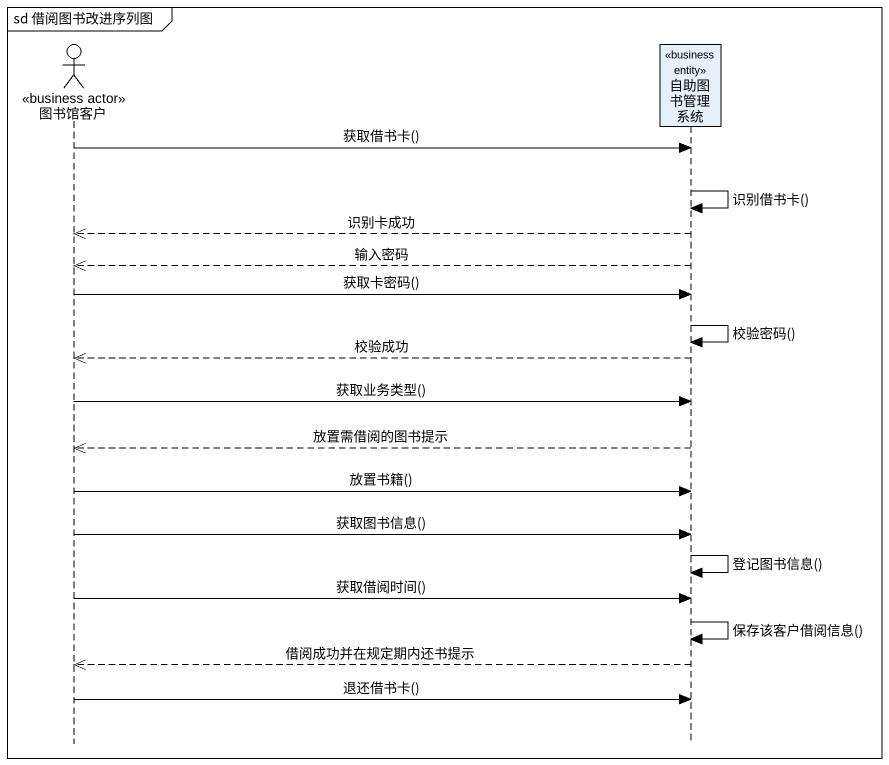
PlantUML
@startuml
mainframe sd 借阅图书改进序列图
hide footbox
actor 图书馆客户 <<business actor>>
participant 自助图书管理系统 <<business entity>>

图书馆客户 -> 自助图书管理系统 : 获取借书卡()
自助图书管理系统 -> 自助图书管理系统 : 识别借书卡()
自助图书管理系统 -->> 图书馆客户 : 识别卡成功
自助图书管理系统 -->> 图书馆客户 : 输入密码
图书馆客户 -> 自助图书管理系统 : 获取卡密码()
自助图书管理系统 -> 自助图书管理系统 : 校验密码()
自助图书管理系统 -->> 图书馆客户 : 校验成功
图书馆客户 -> 自助图书管理系统 : 获取业务类型()
自助图书管理系统 -->> 图书馆客户 : 放置需借阅的图书提示
图书馆客户 -> 自助图书管理系统 : 放置书籍()
图书馆客户 -> 自助图书管理系统 : 获取图书信息()
自助图书管理系统 -> 自助图书管理系统 : 登记图书信息()
图书馆客户 -> 自助图书管理系统 : 获取借阅时间()
自助图书管理系统 -> 自助图书管理系统 : 保存该客户借阅信息()
自助图书管理系统 -->> 图书馆客户 : 借阅成功并在规定期内还书提示
图书馆客户 -> 自助图书管理系统 : 退还借书卡()
@enduml
